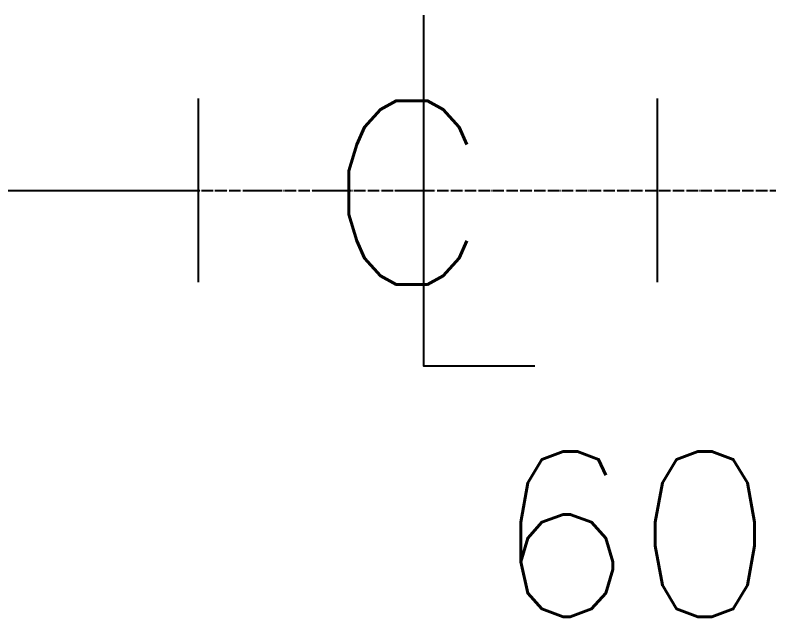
# Model space of a CAD drawing. Extents: x 53504 to 219407, y 25397 to 156081.
# Drawn here: x 124189 to 125017, y 140190 to 140845 of the extents above; entities that cross this region are included whole.
import ezdxf

# ---------------------------------------------------------------- set-up
doc = ezdxf.new("R2010")
doc.units = 0
doc.header["$LTSCALE"] = 250
doc.linetypes.add('CENTER', pattern=[3, 2.5, -0.25, 0, -0.25])
doc.linetypes.add('PHANTOM', pattern=[2.1, 1.25, -0.2, 0.125, -0.2, 0.125, -0.2])
for name, color, linetype in [('POSNR', 2, 'CONTINUOUS'), ('S0CE1', 1, 'CENTER'), ('S0CO1', 1, 'CONTINUOUS'), ('S0PH1', 1, 'PHANTOM'), ('S0TX2', 2, 'CONTINUOUS')]:
    doc.layers.add(name, color=color, linetype=linetype)
doc.styles.add('18', font='romans', dxfattribs={"height": 180})
doc.styles.add('ROMANS', font='romans', dxfattribs={"height": 100})

# ---------------------------------------------------------------- blocks, each defined once
blk = doc.blocks.new('CL-MERKE')
at = {"layer": 'POSNR'}
blk.add_lwpolyline([(0, 190.79), (0, -190.8), (121.09, -190.8)], dxfattribs=at)
at = {"layer": 'POSNR', "style": 'ROMANS'}
blk.add_text('C', height=200, dxfattribs=at).set_placement((-107.11, -102.38))

msp = doc.modelspace()

# ---------------------------------------------------------------- linework, layer by layer
at = {"layer": 'S0CE1', "color": 0, "ltscale": 0.02}
msp.add_line((87804.363, 140654.306), (125017.273, 140654.306), dxfattribs=at)
at = {"layer": 'S0PH1', "color": 0}
msp.add_line((124077.453, 140654.306), (124633.729, 140654.306), dxfattribs=at)
at = {"layer": 'S0TX2', "color": 0}
for p, q in [((124388.569, 140554.306), (124388.569, 140754.306)), ((124888.569, 140554.306), (124888.569, 140754.306))]:
    msp.add_line(p, q, dxfattribs=at)

# ---------------------------------------------------------------- block references
at = {"layer": 'S0CO1', "color": 0}
msp.add_blockref('CL-MERKE', (124633.729, 140654.306), dxfattribs=at)

# ---------------------------------------------------------------- texts
at = {"layer": 'S0TX2', "color": 0, "style": '18'}
msp.add_text('60', height=180, dxfattribs=at).set_placement((124708.648, 140190.089))

doc.saveas('drawing.dxf')
